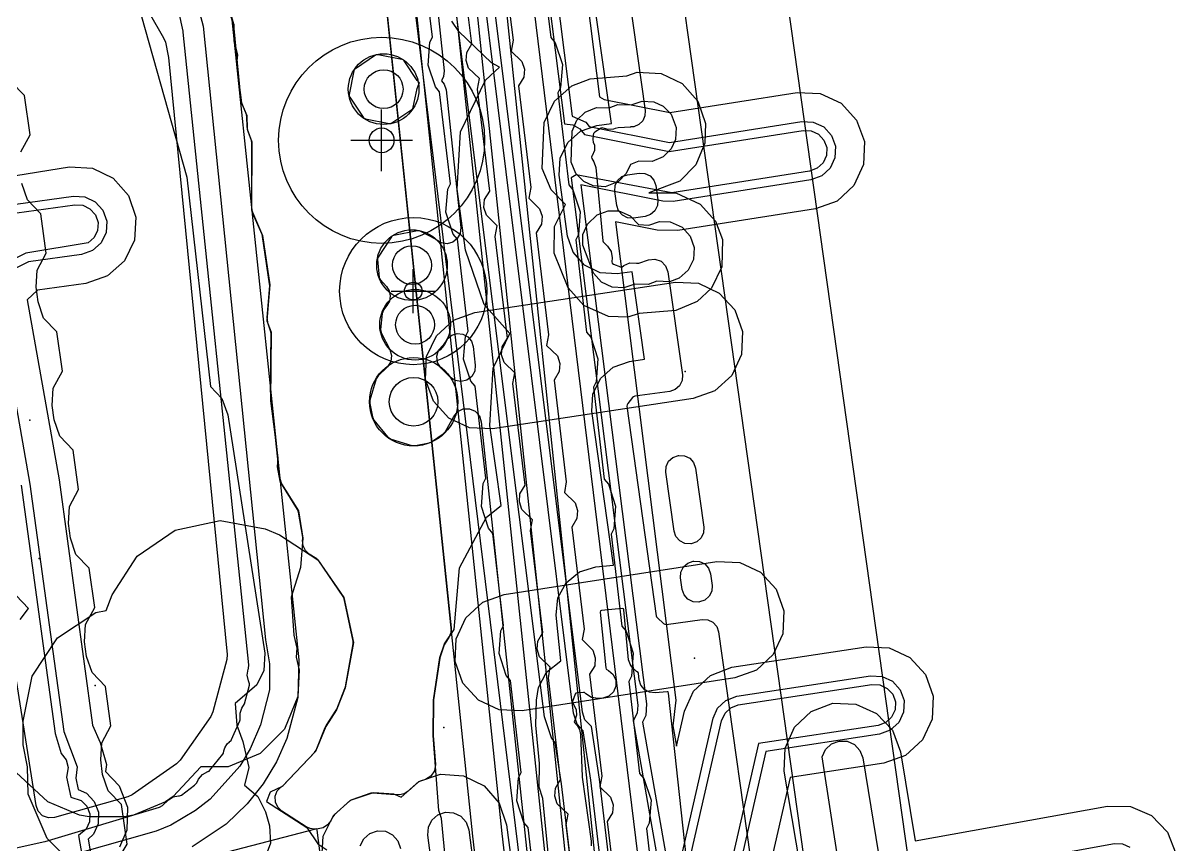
# Model space of a CAD drawing. Header units: metres. Extents: x 17722 to 17999, y 13535 to 15917.
# Drawn here: x 17843.42 to 17882.59, y 14077.39 to 14105.3 of the extents above; entities that cross this region are included whole.
import ezdxf

# ---------------------------------------------------------------- set-up
doc = ezdxf.new("R2010")
doc.units = ezdxf.units.M
for name, color, linetype in [('AI_GREENING_ALLOWED_ZONE', 4, 'Continuous'), ('AI_GREENING_EXCLUSIONS', 1, 'Continuous'), ('AI_GREENING_LAWN', 82, 'Continuous'), ('AI_GREENING_REJECTED', 6, 'Continuous'), ('AI_GREENING_SHRUBS', 92, 'Continuous'), ('AI_GREENING_TREES', 3, 'Continuous')]:
    doc.layers.add(name, color=color, linetype=linetype)

# ---------------------------------------------------------------- blocks, each defined once
blk = doc.blocks.new('AI_TREE')
for p, q in [((0, -0.3), (0, 0.3)), ((-0.3, 0), (0.3, 0))]:
    blk.add_line(p, q)
for radius in [1, 0.12]:
    blk.add_circle((0, 0), radius)
blk = doc.blocks.new('AI_SHRUB')
for radius in [1, 0.55]:
    blk.add_circle((0, 0), radius)

msp = doc.modelspace()

# ---------------------------------------------------------------- linework, layer by layer
at = {"layer": 'AI_GREENING_ALLOWED_ZONE'}
msp.add_lwpolyline([(17855.225, 14111.055), (17857.966, 14084.76), (17857.954, 14084.588), (17857.885, 14084.43), (17857.759, 14084.242), (17857.731, 14084.188), (17857.585, 14083.78), (17857.574, 14083.733), (17857.364, 14082.32), (17857.361, 14082.285), (17857.354, 14081.12), (17857.354, 14081.099), (17857.427, 14080.124), (17857.396, 14079.909), (17857.275, 14079.727), (17857.089, 14079.613), (17856.914, 14079.554), (17856.828, 14079.504), (17856.502, 14079.212), (17856.363, 14079.124), (17856.203, 14079.086), (17856.039, 14079.102), (17856.016, 14079.108), (17855.335, 14079.152), (17855.239, 14079.14), (17854.594, 14078.92), (17854.51, 14078.872), (17853.998, 14078.422), (17853.939, 14078.345), (17853.872, 14078.209), (17853.767, 14078.066), (17853.618, 14077.97), (17853.445, 14077.931), (17853.324, 14077.926), (17853.172, 14077.942), (17853.032, 14078.005), (17852.21, 14078.533), (17852.071, 14078.667), (17851.993, 14078.844), (17851.988, 14079.038), (17852.057, 14079.219), (17852.19, 14079.36), (17852.252, 14079.404), (17853.325, 14080.522), (17853.377, 14080.602), (17853.683, 14081.37), (17853.728, 14081.457), (17854.053, 14081.959), (17854.076, 14082.002), (17854.355, 14082.705), (17854.369, 14082.752), (17854.639, 14084.215), (17854.637, 14084.311), (17854.332, 14085.741), (17854.294, 14085.83), (17853.465, 14087.034), (17853.396, 14087.102), (17853.143, 14087.265), (17853.014, 14087.387), (17852.935, 14087.546), (17852.917, 14087.723), (17852.921, 14087.782), (17852.919, 14087.842), (17852.779, 14088.69), (17852.745, 14088.78), (17852.209, 14089.646), (17852.137, 14089.857), (17851.828, 14092.813), (17851.826, 14092.87), (17851.843, 14094.759), (17851.828, 14094.846), (17851.741, 14095.087), (17851.712, 14095.297), (17851.798, 14096.387), (17851.796, 14096.443), (17851.556, 14098.059), (17851.538, 14098.121), (17851.23, 14098.838), (17851.189, 14099.037), (17851.194, 14101.227), (17851.179, 14101.313), (17851.065, 14101.621), (17851.035, 14101.78), (17851.025, 14102.115), (17851.006, 14102.203), (17850.87, 14102.527), (17850.834, 14102.672), (17850.584, 14105.229), (17850.577, 14105.272), (17850.074, 14107.088)], dxfattribs=at)
at = {"layer": 'AI_GREENING_EXCLUSIONS'}
for points in [[(17851.904, 14168.054), (17857.537, 14117.433), (17857.665, 14116.886), (17857.646, 14116.478), (17858.2, 14111.804), (17863.147, 14064.477)], [(17852.904, 14168.115), (17858.525, 14117.594), (17858.651, 14117.052), (17858.638, 14116.605), (17859.198, 14111.875), (17864.141, 14064.587)], [(17860.264, 14064.158), (17858.703, 14077.681), (17855.284, 14110.539), (17848.917, 14167.771)], [(17861.258, 14064.268), (17859.698, 14077.777), (17856.279, 14110.646), (17849.911, 14167.882)], [(17843.767, 14167.243), (17847.731, 14131.091), (17848.26, 14127.28), (17849.703, 14112.435), (17849.624, 14111.658), (17849.253, 14110.972), (17848.152, 14109.895), (17847.235, 14109.259), (17848.145, 14108.971), (17848.651, 14108.697), (17849.518, 14107.937), (17850.063, 14107.127), (17850.511, 14105.419), (17852.784, 14083.669), (17852.757, 14082.4), (17852.378, 14080.998), (17852.027, 14080.207), (17851.581, 14079.467), (17851.032, 14078.78), (17850.319, 14078.09), (17849.169, 14077.327)], [(17863.962, 14069.005), (17862.708, 14079.584), (17862.452, 14081.257), (17862.249, 14081.491), (17862.125, 14081.861), (17858.685, 14109.457), (17858.565, 14110.011), (17857.893, 14110.221), (17857.655, 14110.382), (17857.224, 14110.89), (17857.014, 14111.543), (17857.014, 14111.939), (17857.145, 14112.403), (17856.844, 14112.781), (17856.634, 14113.434), (17856.634, 14113.83), (17856.844, 14114.483), (17857.275, 14114.991), (17857.895, 14115.307), (17855.146, 14137.04)], [(17864.266, 14068.989), (17863.006, 14079.621), (17862.735, 14081.41), (17862.509, 14081.64), (17862.423, 14081.899), (17858.983, 14109.494), (17858.83, 14110.305), (17858.314, 14110.364), (17858.061, 14110.47), (17857.822, 14110.63), (17857.473, 14111.058), (17857.308, 14111.602), (17857.308, 14111.88), (17857.508, 14112.477), (17857.093, 14112.949), (17856.928, 14113.493), (17856.987, 14114.062), (17857.253, 14114.554), (17857.681, 14114.903), (17858.227, 14115.068), (17855.444, 14137.078)], [(17867.294, 14137.113), (17869.293, 14123.269), (17874.415, 14123.981), (17876.363, 14123.868), (17878.119, 14123.018), (17879.416, 14121.56), (17880.056, 14119.717), (17879.973, 14118.297), (17880.602, 14116.496), (17880.563, 14115.81), (17880.872, 14114.883), (17880.735, 14112.937), (17879.864, 14111.191), (17878.392, 14109.912), (17876.541, 14109.294), (17869.063, 14108.338), (17874.726, 14068.121)], [(17862.948, 14069.056), (17861.715, 14079.462), (17861.492, 14080.866), (17861.38, 14080.995), (17861.133, 14081.735), (17857.687, 14109.244), (17857.096, 14109.552), (17856.395, 14110.331), (17856.034, 14111.345), (17856.042, 14112.181), (17855.654, 14113.236), (17855.654, 14114.028), (17856.015, 14115.042), (17856.814, 14115.887), (17854.154, 14136.915)], [(17861.327, 14068.466), (17855.42, 14116.554), (17855.173, 14117.566), (17855.247, 14117.924), (17854.911, 14120.707), (17854.756, 14121.035), (17854.716, 14121.814), (17854.79, 14122.327), (17855.052, 14123.062), (17855.375, 14123.472), (17855.795, 14123.785), (17856.537, 14124.025), (17857.058, 14124.017), (17857.561, 14123.875), (17858.203, 14123.432), (17858.628, 14122.778), (17858.819, 14122.297), (17858.96, 14121.53), (17858.884, 14121.173), (17859.041, 14119.832), (17859.223, 14118.404), (17859.374, 14118.092), (17859.387, 14117.072), (17865.104, 14070.521)], [(17861.327, 14068.466), (17855.42, 14116.554), (17855.173, 14117.566), (17855.247, 14117.924), (17854.911, 14120.707), (17854.756, 14121.035), (17854.716, 14121.814), (17854.79, 14122.327), (17855.052, 14123.062), (17855.375, 14123.472), (17855.795, 14123.785), (17856.537, 14124.025), (17857.058, 14124.017), (17857.561, 14123.875), (17858.203, 14123.432), (17858.628, 14122.778), (17858.819, 14122.297), (17858.96, 14121.53), (17858.884, 14121.173), (17859.041, 14119.832), (17859.223, 14118.404), (17859.374, 14118.092), (17859.387, 14117.072), (17865.104, 14070.521)], [(17860.316, 14113.695), (17861.811, 14101.876), (17862.101, 14101.844), (17862.339, 14101.71), (17862.489, 14101.517), (17865.371, 14100.944), (17869.925, 14101.659), (17870.197, 14101.647), (17870.445, 14101.533), (17870.63, 14101.332), (17870.725, 14101.076), (17870.714, 14100.803), (17870.599, 14100.555), (17870.398, 14100.37), (17870.142, 14100.275), (17865.465, 14099.542), (17862.216, 14100.144), (17862.043, 14100.046), (17864.308, 14082.137), (17864.289, 14081.865), (17864.149, 14081.605), (17865.454, 14074.186), (17867.151, 14081.606), (17867.269, 14081.864), (17867.471, 14082.049), (17867.716, 14082.14), (17872.261, 14082.833), (17872.534, 14082.821), (17872.781, 14082.705), (17872.965, 14082.504), (17873.058, 14082.247), (17873.046, 14081.974), (17872.93, 14081.727), (17872.729, 14081.542), (17872.472, 14081.449), (17868.41, 14080.829), (17866.064, 14070.57)], [(17860.707, 14113), (17862.08, 14102.143), (17862.535, 14101.937), (17862.648, 14101.791), (17865.377, 14101.249), (17869.878, 14101.955), (17870.268, 14101.939), (17870.622, 14101.775), (17870.886, 14101.488), (17871.021, 14101.122), (17871.005, 14100.732), (17870.841, 14100.378), (17870.554, 14100.114), (17870.188, 14099.979), (17865.511, 14099.245), (17865.161, 14099.252), (17862.375, 14099.806), (17864.605, 14082.175), (17864.578, 14081.785), (17864.462, 14081.554), (17865.493, 14075.699), (17866.862, 14081.689), (17867.018, 14082.029), (17867.302, 14082.297), (17867.666, 14082.436), (17872.216, 14083.13), (17872.605, 14083.112), (17872.959, 14082.947), (17873.222, 14082.659), (17873.355, 14082.292), (17873.337, 14081.902), (17873.172, 14081.549), (17872.884, 14081.286), (17872.517, 14081.153), (17868.657, 14080.564), (17866.375, 14070.583)], [(17861.862, 14111.835), (17863.005, 14102.798), (17863.162, 14102.709), (17865.398, 14102.264), (17869.723, 14102.943), (17870.503, 14102.911), (17871.211, 14102.583), (17871.74, 14102.01), (17872.009, 14101.277), (17871.977, 14100.497), (17871.649, 14099.789), (17871.076, 14099.26), (17870.343, 14098.991), (17865.666, 14098.257), (17864.966, 14098.272), (17863.542, 14098.555), (17865.598, 14082.3), (17865.499, 14081.434), (17865.62, 14080.743), (17865.891, 14081.927), (17866.203, 14082.608), (17866.77, 14083.143), (17867.499, 14083.421), (17872.065, 14084.118), (17872.844, 14084.083), (17873.551, 14083.753), (17874.078, 14083.177), (17874.343, 14082.443), (17874.308, 14081.664), (17873.978, 14080.957), (17873.402, 14080.43), (17872.668, 14080.164), (17869.48, 14079.678), (17867.405, 14070.603)], [(17865.116, 14111.27), (17871.751, 14064.147)], [(17836.743, 14105.869), (17846.705, 14108.258), (17846.705, 14108.258), (17847.281, 14108.224), (17848.053, 14107.896), (17848.717, 14107.339), (17849.122, 14106.772), (17849.536, 14105.198), (17851.657, 14084.349), (17851.793, 14083.533), (17851.789, 14082.652), (17851.48, 14081.467), (17851.13, 14080.65), (17850.778, 14080.063), (17849.772, 14078.937), (17849.28, 14078.553), (17848.435, 14078.06), (17847.943, 14077.853), (17844.353, 14076.83)], [(17862.286, 14074.607), (17861.869, 14078.067), (17861.935, 14078.428), (17861.57, 14078.783), (17861.485, 14079.043), (17861.506, 14079.315), (17861.684, 14079.605), (17861.267, 14083.065), (17861.333, 14083.426), (17860.967, 14083.781), (17860.882, 14084.041), (17860.903, 14084.313), (17861.082, 14084.604), (17860.665, 14088.063), (17860.731, 14088.425), (17860.365, 14088.779), (17860.28, 14089.039), (17860.301, 14089.311), (17860.479, 14089.602), (17860.063, 14093.061), (17860.129, 14093.423), (17859.763, 14093.777), (17859.678, 14094.037), (17859.699, 14094.309), (17859.877, 14094.6), (17859.46, 14098.059), (17859.526, 14098.421), (17859.161, 14098.776), (17859.076, 14099.035), (17859.097, 14099.308), (17859.275, 14099.598), (17858.858, 14103.057), (17858.924, 14103.419), (17858.558, 14103.774), (17858.474, 14104.033), (17858.494, 14104.306), (17858.67, 14104.594), (17858.234, 14108.049)], [(17859.63, 14108.174), (17860.065, 14104.718), (17860, 14104.354), (17860.368, 14103.998), (17860.453, 14103.738), (17860.432, 14103.466), (17860.254, 14103.175), (17860.671, 14099.716), (17860.605, 14099.354), (17860.97, 14098.999), (17861.055, 14098.74), (17861.034, 14098.468), (17860.856, 14098.177), (17861.273, 14094.718), (17861.207, 14094.356), (17861.573, 14094.001), (17861.658, 14093.742), (17861.637, 14093.469), (17861.458, 14093.179), (17861.875, 14089.72), (17861.809, 14089.358), (17862.175, 14089.003), (17862.26, 14088.744), (17862.239, 14088.471), (17862.061, 14088.181), (17862.478, 14084.721), (17862.411, 14084.36), (17862.777, 14084.005), (17862.862, 14083.745), (17862.841, 14083.473), (17862.663, 14083.183), (17863.08, 14079.723), (17863.014, 14079.362), (17863.379, 14079.007), (17863.464, 14078.747), (17863.443, 14078.475), (17863.265, 14078.184), (17863.682, 14074.725)], [(17860.948, 14074.848), (17860.583, 14077.974), (17860.437, 14078.145), (17860.194, 14078.887), (17860.254, 14079.665), (17860.345, 14079.846), (17859.981, 14082.973), (17859.835, 14083.144), (17859.592, 14083.885), (17859.651, 14084.663), (17859.743, 14084.844), (17859.379, 14087.971), (17859.232, 14088.142), (17858.99, 14088.883), (17859.049, 14089.661), (17859.141, 14089.842), (17858.777, 14092.969), (17858.63, 14093.14), (17858.387, 14093.882), (17858.447, 14094.66), (17858.539, 14094.841), (17858.174, 14097.967), (17858.028, 14098.138), (17857.785, 14098.88), (17857.845, 14099.658), (17857.936, 14099.839), (17857.572, 14102.965), (17857.426, 14103.136), (17857.183, 14103.878), (17857.242, 14104.656), (17857.33, 14104.829), (17856.949, 14107.95)], [(17860.969, 14107.941), (17861.35, 14104.811), (17861.501, 14104.635), (17861.744, 14103.894), (17861.684, 14103.115), (17861.592, 14102.934), (17861.957, 14099.808), (17862.103, 14099.637), (17862.346, 14098.895), (17862.286, 14098.117), (17862.195, 14097.936), (17862.559, 14094.81), (17862.705, 14094.639), (17862.948, 14093.897), (17862.889, 14093.119), (17862.797, 14092.938), (17863.161, 14089.812), (17863.308, 14089.641), (17863.55, 14088.899), (17863.491, 14088.121), (17863.399, 14087.94), (17863.763, 14084.814), (17863.91, 14084.643), (17864.153, 14083.901), (17864.093, 14083.123), (17864.001, 14082.942), (17864.366, 14079.815), (17864.512, 14079.644), (17864.755, 14078.903), (17864.695, 14078.125), (17864.604, 14077.944), (17864.968, 14074.817)], [(17861.734, 14072.284), (17861.08, 14078.968), (17860.953, 14079.354), (17860.964, 14080.151), (17860.837, 14081.45), (17860.861, 14082.303), (17860.926, 14082.739), (17861.202, 14083.255), (17861.687, 14083.636), (17861.534, 14085.196), (17861.534, 14085.196), (17861.592, 14085.778), (17861.868, 14086.294), (17862.321, 14086.665), (17862.881, 14086.835), (17863.478, 14086.893), (17862.745, 14092.119), (17862.778, 14092.703), (17863.033, 14093.23), (17863.469, 14093.62), (17864.022, 14093.813), (17864.534, 14093.884), (17864.116, 14096.858), (17863.606, 14096.788), (17863.022, 14096.823), (17862.496, 14097.079), (17862.107, 14097.517), (17861.916, 14098.07), (17861.632, 14100.135), (17861.667, 14100.719), (17861.923, 14101.246), (17862.361, 14101.634), (17862.914, 14101.825), (17863.407, 14101.893), (17862.763, 14106.466)], [(17850.409, 14105.691), (17850.582, 14105.251), (17850.583, 14104.698), (17850.702, 14104.224), (17850.674, 14103.913), (17850.841, 14102.597), (17851.023, 14102.16), (17851.037, 14101.698), (17851.195, 14101.271), (17851.176, 14098.964), (17851.551, 14098.091), (17851.8, 14096.415), (17851.704, 14095.189), (17851.843, 14094.804), (17851.822, 14092.47), (17852.076, 14090.534), (17852.047, 14090.231), (17852.147, 14089.747), (17852.771, 14088.738), (17852.924, 14087.812), (17852.846, 14086.809), (17852.532, 14085.802), (17852.621, 14084.51), (17852.725, 14084.066), (17852.696, 14083.764), (17852.8, 14083.32), (17852.757, 14082.423), (17852.3, 14081.324), (17851.469, 14080.492), (17850.385, 14080.039), (17849.458, 14080.036), (17848.517, 14079.031), (17848.253, 14078.854), (17847.17, 14078.401), (17846.848, 14078.336), (17845.66, 14078.336), (17845.338, 14078.401), (17844.254, 14078.854), (17843.181, 14079.842)], [(17847.44, 14105.532), (17848.978, 14100.069), (17849.792, 14092.964), (17850.174, 14092.548), (17850.375, 14091.998), (17851.633, 14083.9), (17851.593, 14083.316), (17851.356, 14082.822), (17850.621, 14082.196), (17850.68, 14081.453), (17850.89, 14080.899), (17851.084, 14080.017), (17850.947, 14079.419), (17851.392, 14079.036), (17851.655, 14078.513), (17851.788, 14078.031), (17851.83, 14077.447), (17851.598, 14076.836)], [(17858.251, 14071.943), (17857.63, 14078.282), (17857.544, 14078.558), (17857.353, 14081.109), (17857.361, 14082.303), (17857.577, 14083.757), (17857.742, 14084.216), (17858.066, 14084.702), (17858.243, 14086.796), (17858.243, 14086.796), (17859.164, 14088.516), (17859.659, 14088.922), (17859.279, 14091.633), (17859.39, 14093.58), (17859.961, 14094.763), (17859.086, 14095.749), (17858.449, 14097.593), (17858.165, 14099.658), (17858.281, 14101.606), (17859.134, 14103.36), (17859.603, 14103.807), (17859.333, 14103.958), (17858.226, 14105.019), (17857.983, 14105.367)], [(17843.344, 14100.929), (17843.655, 14101.503), (17843.472, 14102.84), (17843.018, 14103.31)], [(17842.821, 14100.074), (17844.995, 14100.419), (17845.774, 14100.374), (17846.476, 14100.034), (17846.995, 14099.451), (17847.251, 14098.714), (17847.206, 14097.935), (17846.866, 14097.233), (17846.283, 14096.714), (17845.546, 14096.458), (17843.906, 14096.229), (17843.559, 14095.907), (17844.641, 14089.783), (17845.779, 14081.454), (17846.041, 14080.868), (17846.251, 14080.117), (17846.222, 14079.879), (17846.682, 14079.396), (17846.963, 14078.668), (17846.944, 14077.887), (17846.69, 14077.315)], [(17846.749, 14077.069), (17846.95, 14077.418), (17846.767, 14078.755), (17846.313, 14079.225), (17846.122, 14079.778), (17846.055, 14080.274), (17846.09, 14080.858), (17846.401, 14081.432), (17846.218, 14082.769), (17845.764, 14083.239), (17845.573, 14083.792), (17845.505, 14084.288), (17845.541, 14084.872), (17845.852, 14085.447), (17845.669, 14086.783), (17845.215, 14087.253), (17845.024, 14087.807), (17844.956, 14088.302), (17844.991, 14088.886), (17845.302, 14089.461), (17845.119, 14090.798), (17844.666, 14091.268), (17844.475, 14091.821), (17844.407, 14092.316), (17844.442, 14092.9), (17844.753, 14093.475), (17844.57, 14094.812), (17844.116, 14095.282), (17843.926, 14095.835), (17843.858, 14096.33), (17843.893, 14096.915), (17844.204, 14097.489), (17844.021, 14098.826), (17843.567, 14099.296), (17843.376, 14099.849)], [(17843.167, 14099.155), (17845.132, 14099.429), (17845.522, 14099.406), (17845.873, 14099.236), (17846.133, 14098.945), (17846.261, 14098.576), (17846.238, 14098.187), (17846.068, 14097.836), (17845.777, 14097.576), (17845.408, 14097.448), (17843.605, 14097.197), (17843.123, 14096.956)], [(17843.209, 14098.858), (17845.174, 14099.132), (17845.447, 14099.116), (17845.692, 14098.997), (17845.874, 14098.793), (17845.964, 14098.535), (17845.948, 14098.262), (17845.829, 14098.016), (17845.625, 14097.835), (17843.515, 14097.488), (17842.897, 14097.178)], [(17842.459, 14096.381), (17843.651, 14089.646), (17844.803, 14081.235), (17845.254, 14080.041), (17845.207, 14079.658), (17845.295, 14079.264), (17845.568, 14079.143), (17845.837, 14078.861), (17845.978, 14078.497), (17845.968, 14078.106), (17845.81, 14077.75), (17845.63, 14077.578), (17846.051, 14075.154)], [(17843.353, 14089.605), (17844.51, 14081.17), (17844.712, 14080.497), (17844.881, 14080.282), (17844.955, 14080.019), (17844.892, 14079.694), (17845.045, 14079.011), (17845.396, 14078.898), (17845.584, 14078.7), (17845.682, 14078.445), (17845.676, 14078.172), (17845.565, 14077.922), (17845.303, 14077.709), (17845.787, 14074.92)], [(17845.314, 14076.527), (17844.234, 14077.607), (17843.587, 14079.115), (17843.571, 14080.036), (17843.422, 14080.786), (17843.422, 14081.588), (17843.726, 14083.118), (17844.593, 14084.416), (17845.891, 14085.283), (17846.237, 14085.352), (17846.449, 14085.885), (17847.298, 14087.194), (17848.583, 14088.079), (17850.11, 14088.405), (17851.644, 14088.122), (17852.127, 14087.924), (17853.437, 14087.075), (17854.322, 14085.789), (17854.648, 14084.263), (17854.365, 14082.728), (17854.066, 14081.979), (17853.701, 14081.415), (17853.359, 14080.556), (17852.22, 14079.371), (17851.81, 14079.179), (17851.693, 14078.866), (17853.063, 14077.984), (17853.437, 14077.426), (17853.736, 14077.225)], [(17843.314, 14085.039), (17843.607, 14085.417), (17842.963, 14086.083)], [(17869.82, 14076.677), (17869.284, 14079.896), (17869.308, 14080.676), (17869.629, 14081.387), (17870.198, 14081.922), (17870.928, 14082.198), (17871.708, 14082.173), (17872.419, 14081.852), (17872.954, 14081.283), (17873.23, 14080.553), (17873.733, 14077.53), (17880.267, 14078.709), (17881.047, 14078.695), (17881.762, 14078.384), (17882.304, 14077.822), (17882.59, 14077.096)], [(17871.158, 14076.558), (17870.575, 14080.383), (17870.687, 14080.632), (17870.886, 14080.819), (17871.142, 14080.915), (17871.415, 14080.907), (17871.664, 14080.794), (17871.851, 14080.595), (17871.947, 14080.34), (17872.577, 14076.529)], [(17853.566, 14076.911), (17853.616, 14077.689), (17853.961, 14078.389), (17854.547, 14078.904), (17855.286, 14079.156), (17856.065, 14079.105), (17856.269, 14079.004), (17856.866, 14079.538), (17857.605, 14079.788), (17858.384, 14079.737), (17859.083, 14079.391), (17859.598, 14078.804), (17859.848, 14078.065), (17860.689, 14071.649)], [(17858.041, 14071.078), (17857.171, 14077.714), (17857.189, 14077.987), (17857.31, 14078.232), (17857.515, 14078.412), (17857.774, 14078.499), (17858.046, 14078.481), (17858.291, 14078.36), (17858.471, 14078.155), (17858.559, 14077.896), (17859.419, 14071.337)], [(17854.872, 14077.354), (17854.993, 14077.599), (17855.198, 14077.779), (17855.457, 14077.867), (17855.729, 14077.849), (17855.974, 14077.728), (17856.154, 14077.523), (17856.242, 14077.265)], [(17872.764, 14076.034), (17880.498, 14077.43), (17880.771, 14077.425), (17881.021, 14077.316)]]:
    msp.add_lwpolyline(points, dxfattribs=at)
for points in [[(17861.123, 14101.932), (17861.473, 14102.651), (17862.066, 14103.175), (17862.684, 14103.412), (17863.933, 14103.517), (17864.289, 14103.634), (17865.098, 14103.592), (17865.81, 14103.247), (17866.341, 14102.65), (17866.602, 14101.898), (17866.582, 14101.223), (17866.276, 14100.485), (17865.728, 14099.933), (17864.675, 14099.538), (17865.599, 14099.537), (17866.428, 14099.157), (17866.946, 14098.573), (17867.185, 14097.951), (17867.16, 14097.022), (17866.81, 14096.304), (17866.321, 14095.844), (17865.599, 14095.542), (17864.35, 14095.437), (17863.964, 14095.316), (17863.306, 14095.335), (17862.468, 14095.712), (17861.939, 14096.309), (17861.461, 14097.492), (17861.479, 14098.39), (17861.848, 14099.141), (17861.363, 14099.644), (17861.06, 14100.366), (17861.123, 14101.932)], [(17864.845, 14102.624), (17865.169, 14102.477), (17865.439, 14102.206), (17865.612, 14101.762), (17865.586, 14101.352), (17865.439, 14101.032), (17865.169, 14100.762), (17864.795, 14100.602), (17864.344, 14100.612), (17864.058, 14100.502), (17863.915, 14100.19), (17863.645, 14099.92), (17863.198, 14099.747), (17862.788, 14099.775), (17862.47, 14099.92), (17862.2, 14100.19), (17862.038, 14100.58), (17862.078, 14101.628), (17862.238, 14102.002), (17862.521, 14102.281), (17862.897, 14102.435), (17863.335, 14102.421), (17863.625, 14102.534), (17864.078, 14102.523), (17864.455, 14102.648), (17864.845, 14102.624)], [(17864.33, 14098.465), (17864.681, 14098.444), (17865.037, 14098.567), (17865.401, 14098.556), (17865.814, 14098.369), (17866.085, 14098.063), (17866.218, 14097.68), (17866.193, 14097.275), (17866.013, 14096.908), (17865.712, 14096.642), (17865.385, 14096.519), (17864.947, 14096.533), (17864.658, 14096.42), (17864.204, 14096.431), (17863.828, 14096.307), (17863.438, 14096.33), (17863.072, 14096.508), (17862.802, 14096.814), (17862.432, 14097.761), (17862.442, 14098.117), (17862.593, 14098.478), (17862.924, 14098.794), (17863.3, 14098.931), (17863.657, 14098.923), (17864.046, 14098.761), (17864.33, 14098.465)], [(17858.59, 14091.555), (17857.884, 14091.887), (17857.358, 14092.463), (17857.093, 14093.197), (17857.129, 14093.977), (17857.461, 14094.683), (17858.038, 14095.209), (17858.772, 14095.474), (17865.587, 14096.503), (17866.366, 14096.467), (17867.072, 14096.135), (17867.598, 14095.558), (17867.863, 14094.824), (17867.827, 14094.044), (17867.495, 14093.338), (17866.918, 14092.813), (17866.184, 14092.548), (17859.369, 14091.519), (17858.59, 14091.555)], [(17860.38, 14081.943), (17859.6, 14081.976), (17858.893, 14082.306), (17858.365, 14082.881), (17858.098, 14083.614), (17858.132, 14084.393), (17858.461, 14085.101), (17859.036, 14085.628), (17859.769, 14085.896), (17866.99, 14087.012), (17867.769, 14086.978), (17868.477, 14086.649), (17869.004, 14086.074), (17869.272, 14085.341), (17869.238, 14084.561), (17868.909, 14083.853), (17868.334, 14083.326), (17867.601, 14083.059), (17860.38, 14081.943)]]:
    msp.add_lwpolyline(points, close=True, dxfattribs=at)
at = {"layer": 'AI_GREENING_LAWN'}
for points in [[(17862.328, 14065.978), (17856.978, 14116.738), (17851.208, 14167.986)], [(17856.975, 14110.72), (17857.722, 14103.68), (17857.706, 14103.492), (17857.63, 14103.34), (17857.729, 14103.226), (17857.791, 14103.034), (17858.287, 14098.359), (17858.268, 14098.16), (17858.172, 14097.985), (17858.016, 14097.861), (17857.823, 14097.807), (17857.626, 14097.834), (17857.454, 14097.936), (17857.427, 14097.96), (17856.905, 14098.239), (17856.866, 14098.252), (17856.825, 14098.251), (17856.015, 14098.09), (17855.972, 14098.072), (17855.939, 14098.039), (17855.48, 14097.352), (17855.463, 14097.315), (17855.46, 14097.274), (17855.52, 14096.663), (17855.53, 14096.626), (17855.551, 14096.594), (17855.765, 14096.356), (17855.858, 14096.207), (17855.894, 14096.035), (17855.868, 14095.861), (17855.783, 14095.707), (17855.675, 14095.574), (17855.622, 14095.444), (17855.568, 14094.897), (17855.596, 14094.758), (17855.883, 14094.22), (17855.941, 14094.017), (17855.91, 14093.808), (17855.796, 14093.631), (17855.483, 14093.318), (17855.421, 14093.215), (17855.204, 14092.5), (17855.199, 14092.38), (17855.289, 14091.927), (17855.34, 14091.819), (17855.806, 14091.251), (17855.924, 14091.172), (17856.627, 14090.959), (17856.747, 14090.953), (17857.212, 14091.045), (17857.301, 14091.082), (17857.696, 14091.346), (17857.776, 14091.434), (17858.049, 14091.944), (17858.185, 14092.105), (17858.375, 14092.195), (17858.585, 14092.199), (17858.779, 14092.116), (17858.921, 14091.961), (17858.987, 14091.761), (17861.735, 14065.865)], [(17863.877, 14107.162), (17864.556, 14102.337), (17864.548, 14102.153), (17864.473, 14101.984), (17864.342, 14101.854), (17864.173, 14101.78), (17864.062, 14101.776), (17864.063, 14101.771), (17863.638, 14101.75), (17863.535, 14101.725), (17863.483, 14101.7), (17863.301, 14101.685), (17863.174, 14101.722), (17863.173, 14101.72), (17863.094, 14101.745), (17863.057, 14101.73), (17862.841, 14101.594), (17862.803, 14101.555), (17862.787, 14101.502), (17862.78, 14101.349), (17862.793, 14101.263), (17862.832, 14101.161), (17862.829, 14100.97), (17862.755, 14100.794), (17862.749, 14100.785), (17862.732, 14100.746), (17862.746, 14100.707), (17862.811, 14100.592), (17862.875, 14100.393), (17863.12, 14097.912), (17863.132, 14097.871), (17863.158, 14097.836), (17863.278, 14097.725), (17863.402, 14097.544), (17863.437, 14097.328), (17863.428, 14097.19), (17863.435, 14097.144), (17863.474, 14097.119), (17863.714, 14097.023), (17863.759, 14097.015), (17863.83, 14097.068), (17864.034, 14097.159), (17864.258, 14097.152), (17864.293, 14097.143), (17864.339, 14097.149), (17864.67, 14097.262), (17864.887, 14097.286), (17865.094, 14097.215), (17865.25, 14097.063), (17865.327, 14096.859), (17865.82, 14093.358), (17865.809, 14093.163), (17865.725, 14092.987), (17865.579, 14092.857), (17865.395, 14092.793), (17864.205, 14092.625), (17864.164, 14092.611), (17864.13, 14092.583), (17863.964, 14092.384), (17863.941, 14092.341), (17863.938, 14092.292), (17864.931, 14085.174), (17864.944, 14085.134), (17864.969, 14085.102), (17865.176, 14084.91), (17865.221, 14084.885), (17865.272, 14084.88), (17866.487, 14085.047), (17866.682, 14085.035), (17866.857, 14084.95), (17866.986, 14084.805), (17867.05, 14084.621), (17868.373, 14075.227)], [(17847.704, 14105.649), (17848.195, 14104.808), (17848.252, 14104.66), (17848.352, 14104.193), (17848.36, 14104.138), (17850.355, 14083.857), (17850.34, 14083.68), (17849.871, 14081.906), (17849.797, 14081.747), (17848.759, 14080.265), (17848.634, 14080.141), (17847.121, 14079.092), (17846.972, 14079.021), (17844.488, 14078.32), (17844.279, 14078.306), (17844.083, 14078.38), (17843.934, 14078.528), (17843.858, 14078.723), (17839.757, 14104.782)], [(17840.873, 14076.775), (17844.154, 14077.502), (17844.171, 14077.506), (17848.053, 14078.664), (17848.153, 14078.721), (17848.36, 14078.919), (17848.516, 14079.02), (17848.698, 14079.057), (17848.729, 14079.057), (17848.766, 14079.063), (17848.8, 14079.081), (17849.247, 14079.413), (17849.32, 14079.5), (17849.381, 14079.62), (17849.51, 14079.782), (17849.693, 14079.877), (17849.705, 14079.88), (17849.739, 14079.896), (17849.767, 14079.922), (17850.207, 14080.473), (17850.225, 14080.505), (17850.241, 14080.579), (17850.244, 14080.578), (17850.268, 14080.685), (17850.353, 14080.824), (17850.427, 14080.886), (17850.424, 14080.89), (17850.484, 14080.938), (17850.504, 14080.97), (17850.786, 14081.603), (17850.795, 14081.639), (17850.794, 14081.677), (17850.79, 14081.857), (17850.851, 14082.027), (17850.942, 14082.184), (17851.107, 14082.816), (17851.11, 14082.857), (17851.1, 14082.896), (17851.072, 14082.959), (17851.028, 14083.158), (17851.066, 14083.357), (17851.076, 14083.38), (17851.093, 14083.5), (17848.86, 14105), (17848.855, 14105.029), (17848.705, 14105.694)], [(17866.226, 14074.519), (17865.352, 14082.547), (17865.34, 14082.586), (17865.298, 14082.59), (17864.899, 14082.551), (17864.705, 14082.571), (17864.533, 14082.663), (17864.409, 14082.814), (17864.353, 14083), (17864.332, 14083.207), (17864.319, 14083.249), (17864.256, 14083.283), (17864.076, 14083.446), (17863.994, 14083.675), (17863.828, 14085.371), (17863.816, 14085.411), (17863.774, 14085.415), (17863.076, 14085.347), (17863.036, 14085.335), (17863.032, 14085.293), (17863.217, 14083.4), (17863.23, 14083.358), (17863.309, 14083.316), (17863.469, 14083.179), (17863.56, 14082.988), (17863.563, 14082.777), (17863.479, 14082.584), (17863.322, 14082.442), (17863.121, 14082.377), (17862.954, 14082.361), (17862.731, 14082.39), (17862.543, 14082.514), (17862.499, 14082.561), (17862.459, 14082.565), (17862.244, 14082.555), (17862.201, 14082.544), (17862.178, 14082.506), (17862.09, 14082.261), (17862.084, 14082.218), (17862.133, 14082.149), (17862.21, 14081.979), (17862.22, 14081.792), (17862.161, 14081.615), (17862.139, 14081.577), (17862.159, 14081.544), (17862.242, 14081.449), (17862.329, 14081.304), (17862.363, 14081.139), (17862.413, 14079.709), (17862.415, 14079.683), (17862.721, 14077.519), (17862.718, 14077.355)], [(17855.072, 14064.969), (17853.416, 14077.888), (17853.402, 14077.929), (17853.358, 14077.927), (17827.289, 14071.143)]]:
    msp.add_lwpolyline(points, dxfattribs=at)
for points in [[(17854.679, 14103.722), (17854.661, 14103.679), (17854.501, 14102.875), (17854.501, 14102.828), (17854.519, 14102.785), (17854.975, 14102.103), (17855.008, 14102.071), (17855.05, 14102.053), (17855.855, 14101.893), (17855.901, 14101.893), (17855.944, 14101.911), (17856.626, 14102.366), (17856.658, 14102.399), (17856.676, 14102.442), (17856.803, 14103.079), (17856.881, 14103.265), (17856.887, 14103.27), (17856.809, 14103.349), (17856.363, 14104.017), (17856.33, 14104.05), (17856.287, 14104.068), (17855.483, 14104.228), (17855.437, 14104.228), (17855.394, 14104.21), (17854.712, 14103.754), (17854.679, 14103.722)], [(17863.951, 14100.151), (17864.353, 14100.206), (17864.547, 14100.195), (17864.722, 14100.11), (17864.852, 14099.964), (17864.916, 14099.781), (17864.984, 14099.301), (17864.972, 14099.105), (17864.887, 14098.929), (17864.741, 14098.799), (17864.557, 14098.735), (17864.154, 14098.68), (17863.959, 14098.692), (17863.784, 14098.777), (17863.654, 14098.923), (17863.59, 14099.107), (17863.524, 14099.588), (17863.536, 14099.782), (17863.621, 14099.958), (17863.767, 14100.087), (17863.951, 14100.151)], [(17858.763, 14093.479), (17858.663, 14093.301), (17858.501, 14093.178), (17858.304, 14093.129), (17858.103, 14093.164), (17857.932, 14093.275), (17857.617, 14093.591), (17857.5, 14093.774), (17857.472, 14093.989), (17857.537, 14094.196), (17857.684, 14094.355), (17857.701, 14094.367), (17857.73, 14094.395), (17857.766, 14094.468), (17857.772, 14094.466), (17857.832, 14094.578), (17857.982, 14094.702), (17858.168, 14094.759), (17858.362, 14094.74), (17858.534, 14094.65), (17858.658, 14094.5), (17858.716, 14094.314), (17858.783, 14093.682), (17858.763, 14093.479)], [(17865.683, 14090.613), (17865.702, 14090.615), (17865.897, 14090.604), (17866.072, 14090.52), (17866.202, 14090.374), (17866.266, 14090.19), (17866.549, 14088.185), (17866.538, 14087.99), (17866.453, 14087.814), (17866.307, 14087.684), (17866.123, 14087.62), (17866.103, 14087.617), (17865.908, 14087.628), (17865.732, 14087.713), (17865.603, 14087.858), (17865.538, 14088.043), (17865.257, 14090.048), (17865.268, 14090.243), (17865.353, 14090.419), (17865.499, 14090.549), (17865.683, 14090.613)], [(17866.186, 14087.023), (17866.207, 14087.026), (17866.402, 14087.015), (17866.578, 14086.93), (17866.707, 14086.784), (17866.772, 14086.6), (17866.828, 14086.204), (17866.817, 14086.009), (17866.732, 14085.834), (17866.586, 14085.704), (17866.402, 14085.639), (17866.381, 14085.636), (17866.186, 14085.647), (17866.01, 14085.732), (17865.88, 14085.878), (17865.816, 14086.062), (17865.761, 14086.458), (17865.772, 14086.653), (17865.856, 14086.829), (17866.002, 14086.958), (17866.186, 14087.023)]]:
    msp.add_lwpolyline(points, close=True, dxfattribs=at)
at = {"layer": 'AI_GREENING_REJECTED'}
for p in [(17865.91, 14093.47), (17843.65, 14091.81), (17843.96, 14087.12), (17866.23, 14083.73), (17845.87, 14082.8), (17857.72, 14081.37)]:
    msp.add_point(p, dxfattribs=at)

# ---------------------------------------------------------------- block references
at = {"layer": 'AI_GREENING_SHRUBS'}
for p, xscale, yscale in [((17855.669, 14103.06), 1.2, 1.2), ((17856.633, 14097.082), 1.2, 1.2), ((17856.738, 14095.057), 1.2, 1.2), ((17856.687, 14092.441), 1.5, 1.5)]:
    msp.add_blockref('AI_SHRUB', p, dxfattribs=dict(at, xscale=xscale, yscale=yscale))
at = {"layer": 'AI_GREENING_TREES'}
for p, xscale, yscale in [((17855.601, 14101.321), 3.5, 3.5), ((17856.675, 14096.199), 2.5, 2.5)]:
    msp.add_blockref('AI_TREE', p, dxfattribs=dict(at, xscale=xscale, yscale=yscale))

doc.saveas('drawing.dxf')
